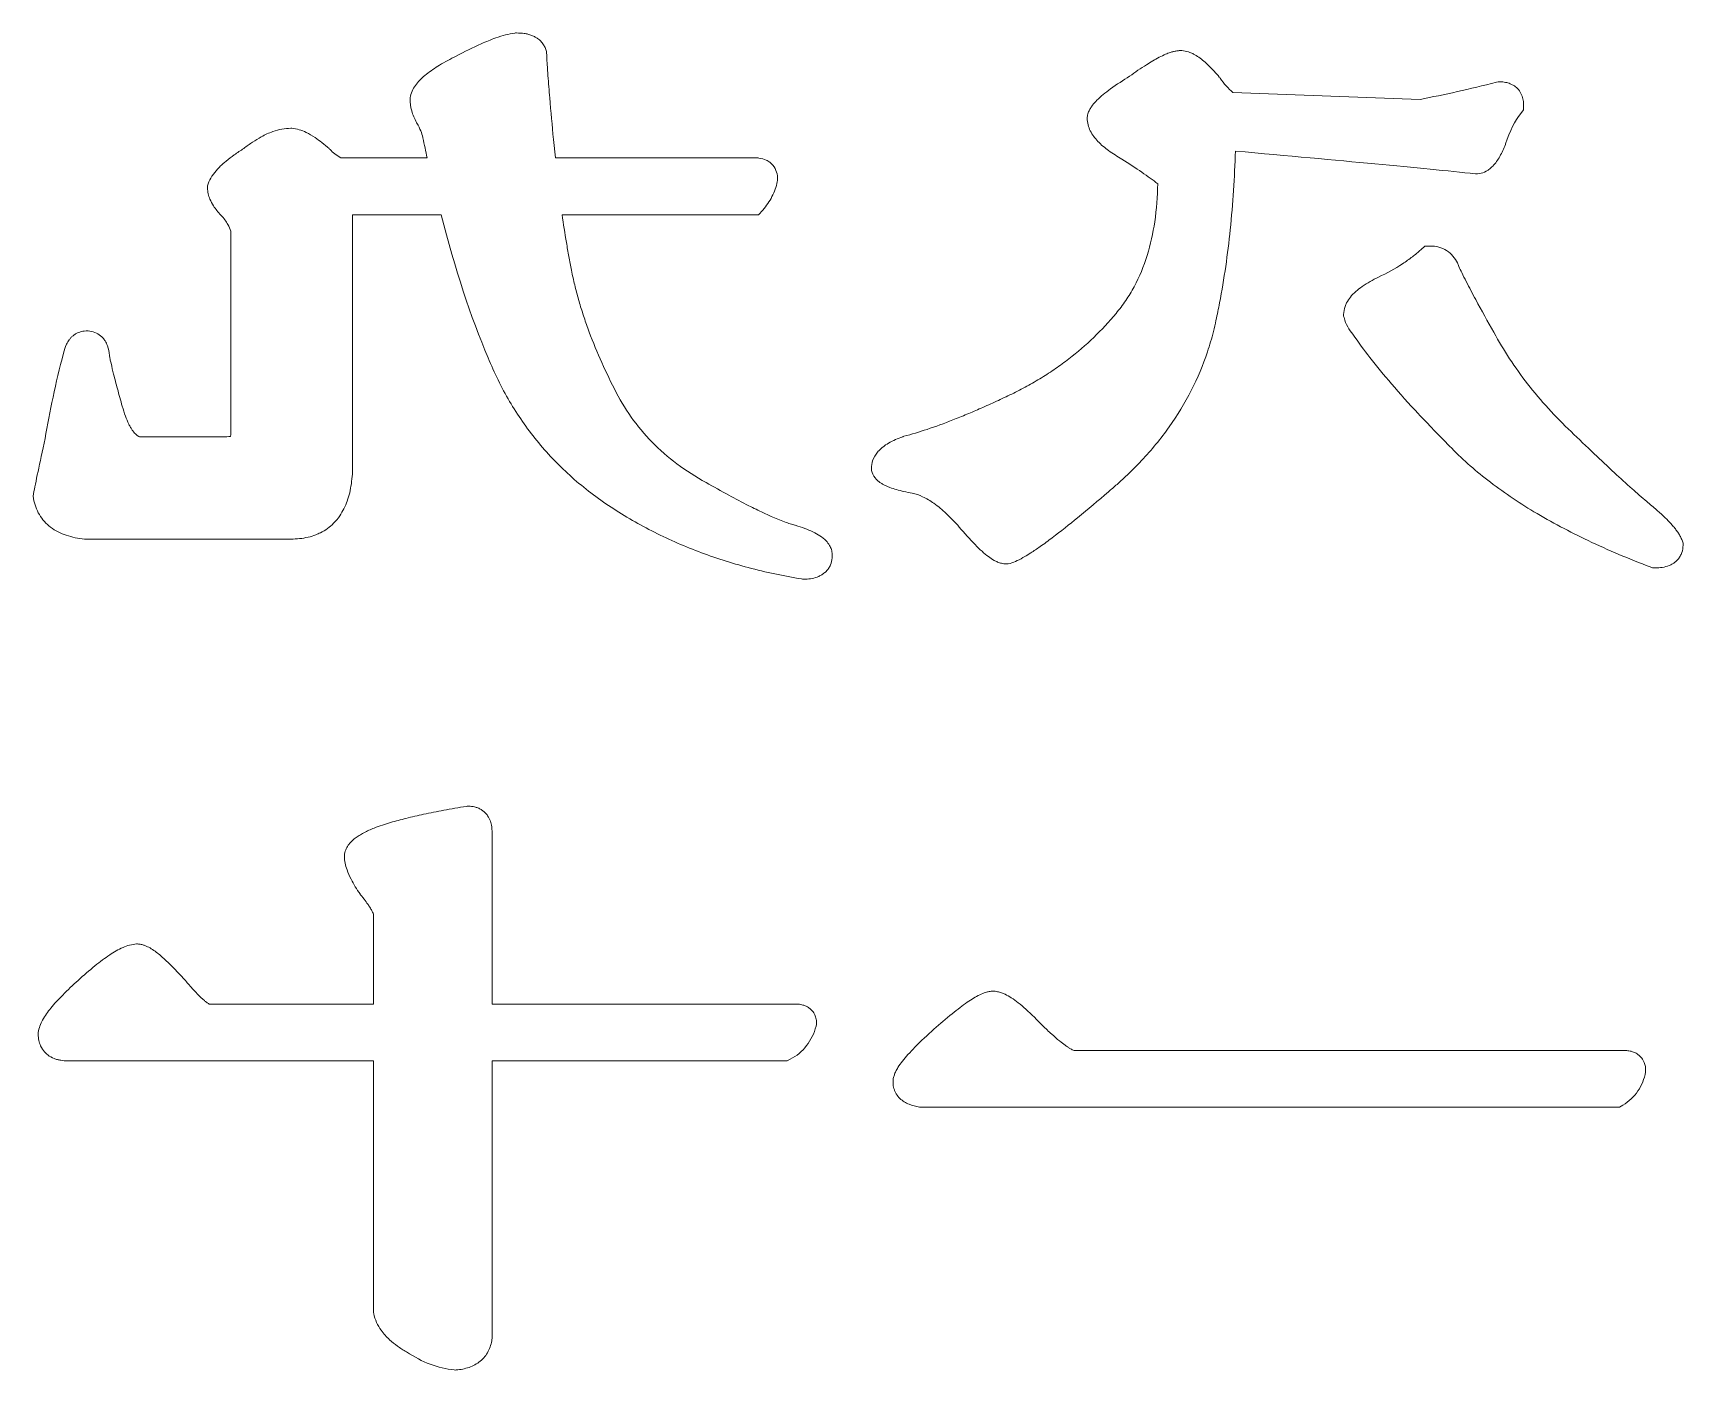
# Model space of a CAD drawing. Header units: millimetres. Extents: x 42 to 169, y 93 to 195.
# Drawn here: x 72.43 to 104.94, y 141.54 to 167.9 of the extents above; entities that cross this region are included whole.
import ezdxf

# ---------------------------------------------------------------- set-up
doc = ezdxf.new("R2010")
doc.units = ezdxf.units.MM
doc.layers.add('Layer 01', color=18, linetype='Continuous', true_color=0x000000)

msp = doc.modelspace()

# ---------------------------------------------------------------- linework, layer by layer
at = {"layer": 'Layer 01', "color": 12, "lineweight": 5, "true_color": 0xc80000}
for p, q in [((96.073, 166.725), (99.762, 166.588)), ((78.496, 165.434), (80.194, 165.434)), ((76.325, 159.997), (76.325, 163.992)), ((74.525, 159.94), (76.25, 159.94)), ((92.943, 147.842), (103.79, 147.842))]:
    msp.add_line(p, q, dxfattribs=at)
for points in [[(81.921, 167.895), (81.939, 167.897), (81.958, 167.897)], [(95.805, 167.028), (95.813, 167.018), (95.82, 167.008)], [(101.269, 166.926), (101.302, 166.934), (101.337, 166.934)], [(79.857, 166.596), (79.857, 166.626), (79.864, 166.655)], [(93.202, 166.217), (93.202, 166.238), (93.206, 166.259)], [(101.802, 166.469), (101.802, 166.381), (101.747, 166.312)], [(77.509, 166.018), (77.52, 166.018), (77.53, 166.018)], [(79.992, 166.118), (79.988, 166.125), (79.984, 166.132)], [(80.109, 165.83), (80.108, 165.834), (80.107, 165.839)], [(78.263, 165.619), (78.273, 165.61), (78.283, 165.6)], [(82.683, 165.8), (82.723, 165.434), (86.717, 165.434), (86.734, 165.432)], [(101.447, 165.714), (101.444, 165.707), (101.441, 165.699)], [(75.867, 164.843), (75.867, 164.885), (75.881, 164.925)], [(87.1, 165.017), (87.1, 164.991), (87.095, 164.966)], [(100.932, 165.126), (100.891, 165.118), (100.85, 165.122)], [(80.471, 164.315), (78.727, 164.315), (78.727, 159.397)], [(86.807, 164.407), (86.727, 164.315), (82.853, 164.315)], [(99.778, 163.626), (99.856, 163.698), (99.963, 163.698)], [(100.498, 163.365), (100.505, 163.35), (100.511, 163.335)], [(98.263, 162.286), (98.255, 162.317), (98.255, 162.349)], [(89.567, 159.94), (89.578, 159.944), (89.589, 159.947)], [(88.964, 159.236), (88.95, 159.276), (88.95, 159.318)], [(72.437, 158.719), (72.428, 158.767), (72.437, 158.814)], [(87.441, 158.195), (87.445, 158.194), (87.449, 158.193)], [(77.509, 157.922), (73.457, 157.922), (73.444, 157.923)], [(104.93, 157.879), (104.942, 157.841), (104.942, 157.802)], [(91.682, 157.443), (91.645, 157.432), (91.606, 157.432)], [(104.395, 157.354), (104.344, 157.354), (104.296, 157.372)], [(87.616, 157.133), (87.593, 157.133), (87.571, 157.136)], [(80.964, 152.653), (80.986, 152.657), (81.009, 152.657)], [(81.474, 152.145), (81.474, 148.757), (87.452, 148.757)], [(78.565, 151.671), (78.565, 151.692), (78.569, 151.714)], [(78.884, 150.911), (78.878, 150.919), (78.872, 150.927)], [(75.898, 148.757), (79.138, 148.757), (79.138, 150.528)], [(74.469, 149.941), (74.489, 149.942), (74.508, 149.94)], [(75.388, 149.27), (75.392, 149.266), (75.396, 149.261)], [(87.868, 148.387), (87.868, 148.353), (87.859, 148.319)], [(72.531, 148.166), (72.531, 148.182), (72.533, 148.197)], [(79.143, 142.653), (79.138, 142.678), (79.138, 147.638), (73.11, 147.638)], [(87.349, 147.669), (87.29, 147.638), (81.474, 147.638), (81.474, 142.166), (81.472, 142.148)], [(104.206, 147.456), (104.206, 147.436), (104.203, 147.415)], [(103.756, 146.764), (103.689, 146.723), (89.916, 146.723), (89.894, 146.726)], [(80.769, 141.546), (80.746, 141.544), (80.724, 141.546)]]:
    msp.add_lwpolyline(points, dxfattribs=at)
for points, knots in [([(80.768, 167.44), (80.93, 167.527), (81.094, 167.61), (81.262, 167.685), (81.356, 167.726), (81.451, 167.765), (81.547, 167.799), (81.611, 167.822), (81.676, 167.842), (81.741, 167.859), (81.8, 167.874), (81.86, 167.887), (81.921, 167.895)], [196.418059, 196.418059, 196.418059, 196.418059, 197.418059, 197.418059, 197.418059, 198.418059, 198.418059, 198.418059, 199.418059, 199.418059, 199.418059, 200.418059, 200.418059, 200.418059, 200.418059]), ([(81.958, 167.897), (82.008, 167.897), (82.059, 167.894), (82.109, 167.887), (82.133, 167.883), (82.158, 167.879), (82.182, 167.873), (82.207, 167.867), (82.231, 167.859), (82.255, 167.85), (82.279, 167.841), (82.303, 167.83), (82.326, 167.817), (82.342, 167.809), (82.357, 167.799), (82.372, 167.788), (82.395, 167.772), (82.417, 167.754), (82.436, 167.733), (82.456, 167.712), (82.474, 167.69), (82.489, 167.665), (82.504, 167.641), (82.517, 167.615), (82.526, 167.589), (82.536, 167.563), (82.543, 167.537), (82.547, 167.51), (82.551, 167.484), (82.553, 167.458), (82.553, 167.432)], [6, 6, 6, 6, 7, 7, 7, 8, 8, 8, 9, 9, 9, 10, 10, 10, 11, 11, 11, 12, 12, 12, 13, 13, 13, 14, 14, 14, 15, 15, 15, 16, 16, 16, 16]), ([(94.037, 167.046), (94.146, 167.124), (94.257, 167.2), (94.37, 167.272), (94.452, 167.324), (94.534, 167.373), (94.62, 167.418), (94.662, 167.439), (94.704, 167.46), (94.747, 167.478), (94.777, 167.491), (94.809, 167.503), (94.841, 167.514), (94.861, 167.521), (94.881, 167.526), (94.902, 167.531), (94.922, 167.537), (94.943, 167.541), (94.965, 167.544), (94.987, 167.547), (95.01, 167.549), (95.033, 167.55), (95.056, 167.55), (95.079, 167.549), (95.101, 167.546), (95.144, 167.54), (95.185, 167.529), (95.225, 167.514), (95.25, 167.505), (95.275, 167.494), (95.298, 167.481), (95.334, 167.463), (95.368, 167.442), (95.401, 167.419), (95.435, 167.395), (95.468, 167.37), (95.5, 167.343), (95.534, 167.314), (95.566, 167.284), (95.598, 167.252), (95.671, 167.181), (95.739, 167.105), (95.805, 167.028)], [109, 109, 109, 109, 110, 110, 110, 111, 111, 111, 112, 112, 112, 113, 113, 113, 114, 114, 114, 115, 115, 115, 116, 116, 116, 117, 117, 117, 118, 118, 118, 119, 119, 119, 120, 120, 120, 121, 121, 121, 122, 122, 122, 123, 123, 123, 123]), ([(79.864, 166.655), (79.875, 166.699), (79.891, 166.741), (79.912, 166.781), (79.932, 166.819), (79.957, 166.856), (79.984, 166.891), (80.011, 166.926), (80.041, 166.959), (80.073, 166.99), (80.107, 167.023), (80.142, 167.054), (80.179, 167.083), (80.261, 167.149), (80.349, 167.207), (80.439, 167.262), (80.546, 167.326), (80.656, 167.385), (80.768, 167.44)], [190.418059, 190.418059, 190.418059, 190.418059, 191.418059, 191.418059, 191.418059, 192.418059, 192.418059, 192.418059, 193.418059, 193.418059, 193.418059, 194.418059, 194.418059, 194.418059, 195.418059, 195.418059, 195.418059, 196.418059, 196.418059, 196.418059, 196.418059]), ([(82.553, 167.432), (82.553, 167.425), (82.554, 167.418), (82.554, 167.411), (82.554, 167.39), (82.555, 167.369), (82.556, 167.349), (82.559, 167.294), (82.562, 167.239), (82.566, 167.184), (82.569, 167.142), (82.572, 167.099), (82.575, 167.057), (82.586, 166.911), (82.598, 166.765), (82.611, 166.62), (82.634, 166.346), (82.658, 166.073), (82.683, 165.8)], [16, 16, 16, 16, 17, 17, 17, 18, 18, 18, 19, 19, 19, 20, 20, 20, 21, 21, 21, 22, 22, 22, 22]), ([(93.206, 166.259), (93.21, 166.288), (93.218, 166.315), (93.229, 166.342), (93.239, 166.366), (93.251, 166.389), (93.264, 166.411), (93.276, 166.432), (93.29, 166.452), (93.305, 166.472), (93.332, 166.507), (93.362, 166.541), (93.394, 166.572), (93.432, 166.611), (93.473, 166.647), (93.515, 166.682), (93.563, 166.721), (93.612, 166.759), (93.663, 166.796), (93.784, 166.884), (93.91, 166.966), (94.037, 167.046)], [102, 102, 102, 102, 103, 103, 103, 104, 104, 104, 105, 105, 105, 106, 106, 106, 107, 107, 107, 108, 108, 108, 109, 109, 109, 109]), ([(101.337, 166.934), (101.374, 166.934), (101.41, 166.931), (101.446, 166.924), (101.477, 166.918), (101.508, 166.909), (101.537, 166.897), (101.556, 166.889), (101.574, 166.88), (101.592, 166.87), (101.61, 166.859), (101.628, 166.847), (101.644, 166.834), (101.664, 166.818), (101.682, 166.8), (101.698, 166.78), (101.724, 166.749), (101.746, 166.715), (101.762, 166.678), (101.769, 166.661), (101.776, 166.643), (101.781, 166.625), (101.786, 166.607), (101.79, 166.59), (101.793, 166.572), (101.799, 166.538), (101.802, 166.504), (101.802, 166.469)], [132.690896, 132.690896, 132.690896, 132.690896, 133.690896, 133.690896, 133.690896, 134.690896, 134.690896, 134.690896, 135.690896, 135.690896, 135.690896, 136.690896, 136.690896, 136.690896, 137.690896, 137.690896, 137.690896, 138.690896, 138.690896, 138.690896, 139.690896, 139.690896, 139.690896, 140.690896, 140.690896, 140.690896, 141.690896, 141.690896, 141.690896, 141.690896]), ([(93.885, 165.412), (93.794, 165.464), (93.706, 165.519), (93.621, 165.58), (93.547, 165.635), (93.475, 165.694), (93.412, 165.761), (93.382, 165.792), (93.354, 165.825), (93.329, 165.86), (93.304, 165.894), (93.282, 165.93), (93.263, 165.967), (93.244, 166.006), (93.229, 166.046), (93.218, 166.088), (93.208, 166.13), (93.202, 166.173), (93.202, 166.217)], [94, 94, 94, 94, 95, 95, 95, 96, 96, 96, 97, 97, 97, 98, 98, 98, 99, 99, 99, 100, 100, 100, 100]), ([(76.582, 165.621), (76.638, 165.665), (76.696, 165.707), (76.755, 165.747), (76.811, 165.784), (76.868, 165.819), (76.926, 165.851), (77, 165.891), (77.076, 165.926), (77.156, 165.954), (77.213, 165.974), (77.272, 165.99), (77.332, 166.001), (77.39, 166.012), (77.45, 166.018), (77.509, 166.018)], [163.720382, 163.720382, 163.720382, 163.720382, 164.720382, 164.720382, 164.720382, 165.720382, 165.720382, 165.720382, 166.720382, 166.720382, 166.720382, 167.720382, 167.720382, 167.720382, 168.720382, 168.720382, 168.720382, 168.720382]), ([(77.53, 166.018), (77.579, 166.014), (77.627, 166.004), (77.674, 165.99), (77.72, 165.976), (77.765, 165.958), (77.809, 165.937), (77.87, 165.908), (77.929, 165.873), (77.986, 165.835), (78.032, 165.804), (78.077, 165.771), (78.121, 165.737), (78.17, 165.699), (78.217, 165.66), (78.263, 165.619)], [170.720382, 170.720382, 170.720382, 170.720382, 171.720382, 171.720382, 171.720382, 172.720382, 172.720382, 172.720382, 173.720382, 173.720382, 173.720382, 174.720382, 174.720382, 174.720382, 175.720382, 175.720382, 175.720382, 175.720382]), ([(75.881, 164.925), (75.899, 164.977), (75.924, 165.026), (75.954, 165.073), (75.969, 165.096), (75.985, 165.118), (76.002, 165.14), (76.019, 165.163), (76.038, 165.184), (76.057, 165.205), (76.077, 165.227), (76.097, 165.248), (76.118, 165.269), (76.155, 165.305), (76.194, 165.339), (76.233, 165.372), (76.285, 165.415), (76.339, 165.456), (76.394, 165.495), (76.455, 165.539), (76.518, 165.581), (76.582, 165.621)], [156.720382, 156.720382, 156.720382, 156.720382, 157.720382, 157.720382, 157.720382, 158.720382, 158.720382, 158.720382, 159.720382, 159.720382, 159.720382, 160.720382, 160.720382, 160.720382, 161.720382, 161.720382, 161.720382, 162.720382, 162.720382, 162.720382, 163.720382, 163.720382, 163.720382, 163.720382]), ([(96.121, 165.57), (96.106, 165.052), (96.074, 164.535), (96.02, 164.02), (95.97, 163.536), (95.901, 163.055), (95.809, 162.577), (95.787, 162.462), (95.764, 162.348), (95.739, 162.233), (95.723, 162.159), (95.706, 162.085), (95.688, 162.011), (95.654, 161.877), (95.615, 161.744), (95.571, 161.613), (95.484, 161.352), (95.377, 161.097), (95.252, 160.85), (95.125, 160.602), (94.98, 160.363), (94.818, 160.135), (94.652, 159.901), (94.469, 159.678), (94.272, 159.468), (94.17, 159.36), (94.065, 159.255), (93.957, 159.153), (93.902, 159.101), (93.846, 159.05), (93.789, 159), (93.733, 158.95), (93.676, 158.901), (93.62, 158.853), (93.419, 158.681), (93.217, 158.511), (93.013, 158.343), (92.848, 158.209), (92.682, 158.076), (92.512, 157.948), (92.433, 157.889), (92.354, 157.83), (92.273, 157.773), (92.212, 157.73), (92.152, 157.689), (92.089, 157.649), (92.051, 157.624), (92.012, 157.6), (91.972, 157.577), (91.924, 157.548), (91.875, 157.521), (91.824, 157.497), (91.778, 157.476), (91.731, 157.457), (91.682, 157.443)], [26, 26, 26, 26, 27, 27, 27, 28, 28, 28, 29, 29, 29, 30, 30, 30, 31, 31, 31, 32, 32, 32, 33, 33, 33, 34, 34, 34, 35, 35, 35, 36, 36, 36, 37, 37, 37, 38, 38, 38, 39, 39, 39, 40, 40, 40, 41, 41, 41, 42, 42, 42, 43, 43, 43, 44, 44, 44, 44]), ([(101.441, 165.699), (101.41, 165.619), (101.375, 165.539), (101.332, 165.464), (101.313, 165.429), (101.292, 165.396), (101.269, 165.364), (101.247, 165.333), (101.222, 165.303), (101.195, 165.275), (101.17, 165.249), (101.143, 165.225), (101.114, 165.205), (101.096, 165.192), (101.078, 165.181), (101.06, 165.171), (101.02, 165.15), (100.976, 165.134), (100.932, 165.126)], [146.690896, 146.690896, 146.690896, 146.690896, 147.690896, 147.690896, 147.690896, 148.690896, 148.690896, 148.690896, 149.690896, 149.690896, 149.690896, 150.690896, 150.690896, 150.690896, 151.690896, 151.690896, 151.690896, 152.690896, 152.690896, 152.690896, 152.690896]), ([(86.734, 165.432), (86.783, 165.426), (86.833, 165.413), (86.878, 165.391), (86.902, 165.379), (86.926, 165.364), (86.948, 165.348), (86.97, 165.33), (86.99, 165.311), (87.008, 165.289), (87.042, 165.249), (87.066, 165.201), (87.081, 165.151), (87.094, 165.108), (87.1, 165.062), (87.1, 165.017)], [25, 25, 25, 25, 26, 26, 26, 27, 27, 27, 28, 28, 28, 29, 29, 29, 30, 30, 30, 30]), ([(93.769, 162.37), (93.837, 162.451), (93.901, 162.534), (93.96, 162.621), (94.02, 162.71), (94.075, 162.801), (94.126, 162.895), (94.232, 163.092), (94.316, 163.3), (94.383, 163.513), (94.45, 163.73), (94.498, 163.952), (94.531, 164.176), (94.568, 164.425), (94.586, 164.675), (94.591, 164.926)], [88, 88, 88, 88, 89, 89, 89, 90, 90, 90, 91, 91, 91, 92, 92, 92, 93, 93, 93, 93]), ([(76.131, 164.307), (76.077, 164.364), (76.027, 164.424), (75.984, 164.49), (75.957, 164.531), (75.933, 164.575), (75.914, 164.621), (75.899, 164.656), (75.888, 164.692), (75.88, 164.728), (75.871, 164.766), (75.867, 164.805), (75.867, 164.843)], [150.720382, 150.720382, 150.720382, 150.720382, 151.720382, 151.720382, 151.720382, 152.720382, 152.720382, 152.720382, 153.720382, 153.720382, 153.720382, 154.720382, 154.720382, 154.720382, 154.720382]), ([(82.853, 164.315), (82.88, 164.132), (82.908, 163.949), (82.939, 163.766), (82.955, 163.674), (82.971, 163.583), (82.987, 163.492), (83.004, 163.401), (83.021, 163.31), (83.039, 163.219), (83.059, 163.122), (83.08, 163.025), (83.103, 162.93), (83.126, 162.834), (83.151, 162.738), (83.178, 162.643), (83.205, 162.548), (83.234, 162.454), (83.264, 162.36), (83.295, 162.266), (83.327, 162.172), (83.36, 162.079), (83.434, 161.875), (83.515, 161.673), (83.603, 161.474), (83.691, 161.275), (83.784, 161.078), (83.884, 160.884)], [36, 36, 36, 36, 37, 37, 37, 38, 38, 38, 39, 39, 39, 40, 40, 40, 41, 41, 41, 42, 42, 42, 43, 43, 43, 44, 44, 44, 45, 45, 45, 45]), ([(98.942, 163.086), (99.105, 163.164), (99.265, 163.251), (99.416, 163.35), (99.483, 163.393), (99.548, 163.438), (99.611, 163.487), (99.669, 163.531), (99.724, 163.577), (99.778, 163.626)], [70, 70, 70, 70, 71, 71, 71, 72, 72, 72, 73, 73, 73, 73]), ([(99.963, 163.698), (100.019, 163.698), (100.075, 163.691), (100.129, 163.676), (100.184, 163.661), (100.236, 163.637), (100.284, 163.607), (100.331, 163.577), (100.373, 163.54), (100.409, 163.498), (100.444, 163.457), (100.473, 163.412), (100.498, 163.365)], [15, 15, 15, 15, 16, 16, 16, 17, 17, 17, 18, 18, 18, 19, 19, 19, 19]), ([(100.511, 163.335), (100.516, 163.322), (100.521, 163.309), (100.527, 163.295), (100.544, 163.254), (100.563, 163.213), (100.583, 163.173), (100.61, 163.114), (100.639, 163.057), (100.669, 162.999), (100.73, 162.879), (100.794, 162.76), (100.858, 162.642), (100.975, 162.426), (101.094, 162.211), (101.214, 161.997)], [21, 21, 21, 21, 22, 22, 22, 23, 23, 23, 24, 24, 24, 25, 25, 25, 26, 26, 26, 26]), ([(98.255, 162.349), (98.255, 162.402), (98.265, 162.456), (98.282, 162.507), (98.291, 162.531), (98.301, 162.555), (98.313, 162.578), (98.334, 162.618), (98.36, 162.656), (98.388, 162.691), (98.42, 162.731), (98.456, 162.767), (98.495, 162.801), (98.535, 162.836), (98.578, 162.869), (98.622, 162.9), (98.723, 162.97), (98.831, 163.03), (98.942, 163.086)], [64, 64, 64, 64, 65, 65, 65, 66, 66, 66, 67, 67, 67, 68, 68, 68, 69, 69, 69, 70, 70, 70, 70]), ([(89.589, 159.947), (89.743, 159.988), (89.895, 160.034), (90.046, 160.084), (90.216, 160.141), (90.385, 160.203), (90.552, 160.269), (90.646, 160.306), (90.739, 160.343), (90.832, 160.382), (90.925, 160.421), (91.017, 160.461), (91.109, 160.501), (91.211, 160.546), (91.312, 160.592), (91.413, 160.639), (91.514, 160.685), (91.615, 160.733), (91.715, 160.781), (91.816, 160.83), (91.915, 160.881), (92.013, 160.934), (92.112, 160.988), (92.208, 161.044), (92.303, 161.103), (92.396, 161.16), (92.487, 161.219), (92.577, 161.281), (92.667, 161.343), (92.755, 161.407), (92.841, 161.474), (93.011, 161.606), (93.174, 161.747), (93.329, 161.896), (93.484, 162.046), (93.631, 162.205), (93.769, 162.37)], [76, 76, 76, 76, 77, 77, 77, 78, 78, 78, 79, 79, 79, 80, 80, 80, 81, 81, 81, 82, 82, 82, 83, 83, 83, 84, 84, 84, 85, 85, 85, 86, 86, 86, 87, 87, 87, 88, 88, 88, 88]), ([(73.028, 161.585), (73.041, 161.647), (73.06, 161.707), (73.087, 161.764), (73.102, 161.794), (73.12, 161.824), (73.14, 161.851), (73.151, 161.865), (73.163, 161.879), (73.176, 161.892), (73.189, 161.906), (73.203, 161.919), (73.218, 161.931), (73.233, 161.943), (73.25, 161.955), (73.267, 161.965), (73.284, 161.975), (73.302, 161.984), (73.321, 161.992), (73.359, 162.007), (73.399, 162.017), (73.439, 162.022), (73.487, 162.027), (73.537, 162.024), (73.584, 162.014), (73.627, 162.005), (73.668, 161.989), (73.705, 161.967), (73.743, 161.946), (73.776, 161.918), (73.804, 161.886), (73.82, 161.869), (73.835, 161.849), (73.848, 161.829), (73.867, 161.798), (73.883, 161.765), (73.896, 161.73), (73.917, 161.67), (73.928, 161.607), (73.933, 161.543)], [111, 111, 111, 111, 112, 112, 112, 113, 113, 113, 114, 114, 114, 115, 115, 115, 116, 116, 116, 117, 117, 117, 118, 118, 118, 119, 119, 119, 120, 120, 120, 121, 121, 121, 122, 122, 122, 123, 123, 123, 124, 124, 124, 124]), ([(100.34, 159.756), (100.131, 159.968), (99.924, 160.182), (99.721, 160.4), (99.543, 160.591), (99.367, 160.785), (99.197, 160.983), (99.051, 161.152), (98.909, 161.323), (98.772, 161.499), (98.656, 161.648), (98.543, 161.801), (98.438, 161.958)], [56, 56, 56, 56, 57, 57, 57, 58, 58, 58, 59, 59, 59, 60, 60, 60, 60]), ([(101.214, 161.997), (101.406, 161.642), (101.63, 161.302), (101.879, 160.981), (102.139, 160.646), (102.427, 160.332), (102.736, 160.039)], [26, 26, 26, 26, 27, 27, 27, 28, 28, 28, 28]), ([(73.933, 161.543), (73.938, 161.52), (73.942, 161.496), (73.947, 161.473), (73.953, 161.444), (73.959, 161.415), (73.966, 161.387), (73.982, 161.314), (73.999, 161.243), (74.017, 161.171), (74.041, 161.075), (74.066, 160.98), (74.092, 160.885), (74.123, 160.769), (74.155, 160.654), (74.187, 160.539)], [124, 124, 124, 124, 125, 125, 125, 126, 126, 126, 127, 127, 127, 128, 128, 128, 129, 129, 129, 129]), ([(83.767, 158.584), (83.499, 158.764), (83.243, 158.963), (83.005, 159.179), (82.771, 159.391), (82.554, 159.62), (82.355, 159.864), (82.157, 160.108), (81.978, 160.367), (81.819, 160.636), (81.658, 160.912), (81.517, 161.199), (81.397, 161.495)], [81, 81, 81, 81, 82, 82, 82, 83, 83, 83, 84, 84, 84, 85, 85, 85, 85]), ([(83.884, 160.884), (83.98, 160.691), (84.091, 160.504), (84.216, 160.327), (84.34, 160.153), (84.477, 159.989), (84.627, 159.835), (84.778, 159.68), (84.942, 159.537), (85.117, 159.406), (85.298, 159.27), (85.49, 159.147), (85.69, 159.037)], [45, 45, 45, 45, 46, 46, 46, 47, 47, 47, 48, 48, 48, 49, 49, 49, 49]), ([(74.187, 160.539), (74.206, 160.473), (74.227, 160.408), (74.251, 160.343), (74.271, 160.29), (74.293, 160.237), (74.318, 160.186), (74.328, 160.164), (74.34, 160.143), (74.352, 160.122), (74.362, 160.104), (74.373, 160.087), (74.385, 160.069), (74.395, 160.055), (74.405, 160.04), (74.416, 160.026), (74.425, 160.015), (74.435, 160.004), (74.445, 159.994), (74.454, 159.985), (74.462, 159.977), (74.471, 159.97), (74.477, 159.965), (74.483, 159.961), (74.489, 159.957), (74.495, 159.953), (74.501, 159.95), (74.508, 159.947), (74.513, 159.944), (74.519, 159.942), (74.525, 159.94)], [129, 129, 129, 129, 130, 130, 130, 131, 131, 131, 132, 132, 132, 133, 133, 133, 134, 134, 134, 135, 135, 135, 136, 136, 136, 137, 137, 137, 138, 138, 138, 139, 139, 139, 139]), ([(102.736, 160.039), (102.887, 159.893), (103.039, 159.748), (103.191, 159.604), (103.324, 159.478), (103.457, 159.353), (103.591, 159.229), (103.706, 159.124), (103.821, 159.019), (103.937, 158.915), (104.033, 158.829), (104.129, 158.745), (104.227, 158.662)], [28, 28, 28, 28, 29, 29, 29, 30, 30, 30, 31, 31, 31, 32, 32, 32, 32]), ([(88.95, 159.318), (88.95, 159.367), (88.958, 159.417), (88.973, 159.464), (88.994, 159.527), (89.028, 159.586), (89.072, 159.638), (89.087, 159.656), (89.103, 159.673), (89.12, 159.689), (89.136, 159.705), (89.154, 159.72), (89.172, 159.735), (89.208, 159.764), (89.248, 159.79), (89.288, 159.814), (89.376, 159.865), (89.47, 159.906), (89.567, 159.94)], [68, 68, 68, 68, 69, 69, 69, 70, 70, 70, 71, 71, 71, 72, 72, 72, 73, 73, 73, 74, 74, 74, 74]), ([(104.296, 157.372), (103.881, 157.53), (103.472, 157.702), (103.072, 157.892), (102.707, 158.066), (102.35, 158.255), (102.004, 158.462), (101.688, 158.652), (101.383, 158.858), (101.093, 159.083), (100.826, 159.29), (100.573, 159.514), (100.34, 159.756)], [52, 52, 52, 52, 53, 53, 53, 54, 54, 54, 55, 55, 55, 56, 56, 56, 56]), ([(78.727, 159.397), (78.727, 159.268), (78.719, 159.139), (78.701, 159.011), (78.692, 158.952), (78.682, 158.893), (78.668, 158.836), (78.654, 158.78), (78.639, 158.725), (78.619, 158.672), (78.601, 158.62), (78.58, 158.569), (78.555, 158.52), (78.531, 158.472), (78.504, 158.425), (78.473, 158.381), (78.437, 158.328), (78.396, 158.279), (78.351, 158.233), (78.276, 158.158), (78.188, 158.095), (78.092, 158.047), (78.063, 158.033), (78.033, 158.02), (78.003, 158.008), (77.952, 157.988), (77.9, 157.972), (77.847, 157.959), (77.793, 157.946), (77.738, 157.937), (77.682, 157.931), (77.625, 157.925), (77.567, 157.922), (77.509, 157.922)], [88, 88, 88, 88, 89, 89, 89, 90, 90, 90, 91, 91, 91, 92, 92, 92, 93, 93, 93, 94, 94, 94, 95, 95, 95, 96, 96, 96, 97, 97, 97, 98, 98, 98, 99, 99, 99, 99]), ([(85.69, 159.037), (85.839, 158.953), (85.989, 158.869), (86.139, 158.787), (86.27, 158.717), (86.401, 158.647), (86.534, 158.58), (86.629, 158.532), (86.724, 158.485), (86.821, 158.439), (86.872, 158.415), (86.923, 158.392), (86.975, 158.369), (87.062, 158.33), (87.15, 158.294), (87.239, 158.261), (87.275, 158.247), (87.312, 158.234), (87.348, 158.222), (87.379, 158.212), (87.41, 158.203), (87.441, 158.195)], [49, 49, 49, 49, 50, 50, 50, 51, 51, 51, 52, 52, 52, 53, 53, 53, 54, 54, 54, 55, 55, 55, 56, 56, 56, 56]), ([(89.754, 158.827), (89.699, 158.837), (89.644, 158.847), (89.589, 158.859), (89.54, 158.87), (89.491, 158.882), (89.442, 158.896), (89.398, 158.909), (89.354, 158.922), (89.311, 158.939), (89.291, 158.946), (89.271, 158.954), (89.251, 158.963), (89.232, 158.972), (89.213, 158.981), (89.194, 158.991), (89.176, 159.001), (89.157, 159.012), (89.14, 159.023), (89.125, 159.033), (89.111, 159.043), (89.097, 159.054), (89.079, 159.069), (89.062, 159.084), (89.046, 159.101), (89.01, 159.14), (88.981, 159.186), (88.964, 159.236)], [57, 57, 57, 57, 58, 58, 58, 59, 59, 59, 60, 60, 60, 61, 61, 61, 62, 62, 62, 63, 63, 63, 64, 64, 64, 65, 65, 65, 66, 66, 66, 66]), ([(73.444, 157.923), (73.321, 157.935), (73.199, 157.957), (73.082, 157.997), (73.027, 158.015), (72.973, 158.038), (72.921, 158.064), (72.87, 158.09), (72.821, 158.121), (72.776, 158.155), (72.686, 158.223), (72.61, 158.309), (72.553, 158.405), (72.524, 158.453), (72.501, 158.504), (72.481, 158.556), (72.462, 158.609), (72.447, 158.664), (72.437, 158.719)], [101, 101, 101, 101, 102, 102, 102, 103, 103, 103, 104, 104, 104, 105, 105, 105, 106, 106, 106, 107, 107, 107, 107]), ([(90.68, 158.158), (90.599, 158.252), (90.514, 158.342), (90.424, 158.427), (90.347, 158.499), (90.267, 158.566), (90.181, 158.627), (90.11, 158.676), (90.036, 158.721), (89.958, 158.757), (89.893, 158.787), (89.825, 158.812), (89.754, 158.827)], [53, 53, 53, 53, 54, 54, 54, 55, 55, 55, 56, 56, 56, 57, 57, 57, 57]), ([(87.571, 157.136), (87.218, 157.194), (86.868, 157.268), (86.523, 157.36), (86.189, 157.448), (85.86, 157.553), (85.539, 157.676), (85.225, 157.795), (84.918, 157.931), (84.62, 158.084), (84.326, 158.234), (84.041, 158.401), (83.767, 158.584)], [77, 77, 77, 77, 78, 78, 78, 79, 79, 79, 80, 80, 80, 81, 81, 81, 81]), ([(104.227, 158.662), (104.294, 158.607), (104.36, 158.551), (104.425, 158.494), (104.481, 158.444), (104.537, 158.393), (104.591, 158.34), (104.63, 158.302), (104.668, 158.262), (104.706, 158.222), (104.726, 158.2), (104.745, 158.177), (104.765, 158.154), (104.783, 158.133), (104.8, 158.111), (104.816, 158.088), (104.832, 158.067), (104.847, 158.045), (104.862, 158.022), (104.876, 158), (104.889, 157.977), (104.9, 157.954), (104.912, 157.929), (104.922, 157.904), (104.93, 157.879)], [32, 32, 32, 32, 33, 33, 33, 34, 34, 34, 35, 35, 35, 36, 36, 36, 37, 37, 37, 38, 38, 38, 39, 39, 39, 40, 40, 40, 40]), ([(87.449, 158.193), (87.512, 158.174), (87.574, 158.154), (87.635, 158.132), (87.69, 158.112), (87.744, 158.09), (87.797, 158.065), (87.845, 158.042), (87.892, 158.016), (87.936, 157.987), (87.98, 157.958), (88.021, 157.925), (88.057, 157.887), (88.083, 157.859), (88.106, 157.829), (88.125, 157.796), (88.14, 157.77), (88.152, 157.743), (88.161, 157.714), (88.17, 157.685), (88.176, 157.654), (88.178, 157.623), (88.179, 157.609), (88.179, 157.596), (88.179, 157.582), (88.179, 157.571), (88.178, 157.56), (88.177, 157.549), (88.172, 157.501), (88.161, 157.455), (88.142, 157.411), (88.132, 157.388), (88.119, 157.366), (88.105, 157.345), (88.091, 157.324), (88.075, 157.304), (88.057, 157.286), (88.039, 157.268), (88.02, 157.252), (88, 157.237), (87.982, 157.224), (87.963, 157.212), (87.943, 157.202), (87.923, 157.191), (87.901, 157.182), (87.879, 157.174), (87.837, 157.158), (87.793, 157.148), (87.748, 157.141), (87.705, 157.135), (87.66, 157.133), (87.616, 157.133)], [58, 58, 58, 58, 59, 59, 59, 60, 60, 60, 61, 61, 61, 62, 62, 62, 63, 63, 63, 64, 64, 64, 65, 65, 65, 66, 66, 66, 67, 67, 67, 68, 68, 68, 69, 69, 69, 70, 70, 70, 71, 71, 71, 72, 72, 72, 73, 73, 73, 74, 74, 74, 75, 75, 75, 75]), ([(91.606, 157.432), (91.575, 157.432), (91.543, 157.436), (91.512, 157.444), (91.485, 157.45), (91.46, 157.459), (91.435, 157.469), (91.411, 157.479), (91.389, 157.49), (91.367, 157.502), (91.328, 157.524), (91.291, 157.549), (91.255, 157.576), (91.212, 157.609), (91.17, 157.644), (91.13, 157.681), (91.083, 157.723), (91.038, 157.767), (90.994, 157.812), (90.885, 157.923), (90.781, 158.04), (90.68, 158.158)], [46, 46, 46, 46, 47, 47, 47, 48, 48, 48, 49, 49, 49, 50, 50, 50, 51, 51, 51, 52, 52, 52, 53, 53, 53, 53]), ([(104.942, 157.802), (104.942, 157.753), (104.935, 157.704), (104.919, 157.657), (104.91, 157.632), (104.899, 157.608), (104.886, 157.585), (104.873, 157.562), (104.857, 157.539), (104.839, 157.519), (104.821, 157.499), (104.801, 157.48), (104.78, 157.464), (104.766, 157.453), (104.752, 157.443), (104.737, 157.434), (104.715, 157.421), (104.693, 157.41), (104.669, 157.401), (104.626, 157.383), (104.58, 157.371), (104.533, 157.364), (104.487, 157.356), (104.441, 157.354), (104.395, 157.354)], [42, 42, 42, 42, 43, 43, 43, 44, 44, 44, 45, 45, 45, 46, 46, 46, 47, 47, 47, 48, 48, 48, 49, 49, 49, 50, 50, 50, 50]), ([(78.569, 151.714), (78.575, 151.75), (78.587, 151.786), (78.602, 151.819), (78.617, 151.851), (78.636, 151.88), (78.657, 151.908), (78.671, 151.927), (78.687, 151.945), (78.704, 151.962), (78.726, 151.985), (78.751, 152.006), (78.777, 152.026), (78.802, 152.046), (78.83, 152.065), (78.857, 152.082), (78.886, 152.1), (78.916, 152.117), (78.946, 152.133), (79.013, 152.167), (79.082, 152.198), (79.151, 152.225), (79.257, 152.267), (79.366, 152.303), (79.475, 152.335), (79.575, 152.365), (79.676, 152.392), (79.778, 152.417), (79.893, 152.446), (80.009, 152.472), (80.126, 152.497), (80.257, 152.525), (80.389, 152.551), (80.521, 152.576), (80.668, 152.603), (80.816, 152.629), (80.964, 152.653)], [62, 62, 62, 62, 63, 63, 63, 64, 64, 64, 65, 65, 65, 66, 66, 66, 67, 67, 67, 68, 68, 68, 69, 69, 69, 70, 70, 70, 71, 71, 71, 72, 72, 72, 73, 73, 73, 74, 74, 74, 74]), ([(81.009, 152.657), (81.05, 152.657), (81.091, 152.652), (81.13, 152.643), (81.151, 152.638), (81.172, 152.631), (81.192, 152.623), (81.204, 152.619), (81.216, 152.613), (81.228, 152.607), (81.248, 152.597), (81.268, 152.585), (81.286, 152.572), (81.304, 152.559), (81.321, 152.545), (81.337, 152.529), (81.355, 152.51), (81.372, 152.49), (81.386, 152.469), (81.409, 152.436), (81.427, 152.399), (81.44, 152.362), (81.453, 152.326), (81.461, 152.29), (81.467, 152.253), (81.472, 152.217), (81.474, 152.181), (81.474, 152.145)], [76, 76, 76, 76, 77, 77, 77, 78, 78, 78, 79, 79, 79, 80, 80, 80, 81, 81, 81, 82, 82, 82, 83, 83, 83, 84, 84, 84, 85, 85, 85, 85]), ([(78.872, 150.927), (78.807, 151.021), (78.747, 151.117), (78.695, 151.218), (78.665, 151.277), (78.638, 151.338), (78.616, 151.4), (78.601, 151.444), (78.588, 151.489), (78.579, 151.534), (78.57, 151.579), (78.565, 151.625), (78.565, 151.671)], [56, 56, 56, 56, 57, 57, 57, 58, 58, 58, 59, 59, 59, 60, 60, 60, 60]), ([(79.138, 150.528), (79.136, 150.534), (79.133, 150.541), (79.13, 150.548), (79.124, 150.564), (79.116, 150.579), (79.108, 150.594), (79.101, 150.606), (79.095, 150.618), (79.088, 150.629), (79.074, 150.653), (79.059, 150.675), (79.044, 150.698), (79.021, 150.732), (78.998, 150.764), (78.973, 150.797), (78.944, 150.835), (78.915, 150.873), (78.884, 150.911)], [48, 48, 48, 48, 49, 49, 49, 50, 50, 50, 51, 51, 51, 52, 52, 52, 53, 53, 53, 54, 54, 54, 54]), ([(73.319, 149.224), (73.426, 149.322), (73.535, 149.419), (73.649, 149.511), (73.698, 149.55), (73.748, 149.59), (73.799, 149.627), (73.845, 149.661), (73.892, 149.695), (73.94, 149.726), (74.023, 149.781), (74.11, 149.832), (74.202, 149.872), (74.244, 149.89), (74.287, 149.906), (74.332, 149.918), (74.377, 149.93), (74.423, 149.938), (74.469, 149.941)], [135, 135, 135, 135, 136, 136, 136, 137, 137, 137, 138, 138, 138, 139, 139, 139, 140, 140, 140, 141, 141, 141, 141]), ([(74.508, 149.94), (74.531, 149.938), (74.553, 149.934), (74.575, 149.929), (74.595, 149.924), (74.614, 149.918), (74.633, 149.911), (74.668, 149.897), (74.701, 149.88), (74.734, 149.862), (74.802, 149.822), (74.865, 149.775), (74.925, 149.725), (74.999, 149.663), (75.07, 149.597), (75.139, 149.529), (75.224, 149.445), (75.307, 149.358), (75.388, 149.27)], [32, 32, 32, 32, 33, 33, 33, 34, 34, 34, 35, 35, 35, 36, 36, 36, 37, 37, 37, 38, 38, 38, 38]), ([(75.396, 149.261), (75.444, 149.204), (75.493, 149.147), (75.542, 149.092), (75.584, 149.045), (75.626, 149), (75.67, 148.955), (75.714, 148.91), (75.759, 148.866), (75.807, 148.825), (75.82, 148.814), (75.833, 148.803), (75.847, 148.792), (75.855, 148.786), (75.862, 148.78), (75.87, 148.775), (75.879, 148.769), (75.888, 148.763), (75.898, 148.757)], [40, 40, 40, 40, 41, 41, 41, 42, 42, 42, 43, 43, 43, 44, 44, 44, 45, 45, 45, 46, 46, 46, 46]), ([(72.533, 148.197), (72.538, 148.24), (72.549, 148.283), (72.564, 148.324), (72.579, 148.365), (72.597, 148.404), (72.618, 148.442), (72.664, 148.526), (72.72, 148.603), (72.78, 148.677), (72.814, 148.72), (72.85, 148.762), (72.887, 148.802), (72.928, 148.847), (72.97, 148.891), (73.013, 148.935), (73.111, 149.034), (73.214, 149.13), (73.319, 149.224)], [129, 129, 129, 129, 130, 130, 130, 131, 131, 131, 132, 132, 132, 133, 133, 133, 134, 134, 134, 135, 135, 135, 135]), ([(90.181, 148.262), (90.299, 148.366), (90.418, 148.468), (90.54, 148.567), (90.591, 148.609), (90.643, 148.649), (90.696, 148.689), (90.742, 148.724), (90.789, 148.759), (90.836, 148.792), (90.878, 148.82), (90.921, 148.848), (90.964, 148.875), (91.003, 148.898), (91.042, 148.92), (91.083, 148.94), (91.122, 148.959), (91.162, 148.975), (91.203, 148.988), (91.224, 148.994), (91.247, 149), (91.269, 149.003), (91.294, 149.008), (91.319, 149.01), (91.345, 149.01)], [105.694624, 105.694624, 105.694624, 105.694624, 106.694624, 106.694624, 106.694624, 107.694624, 107.694624, 107.694624, 108.694624, 108.694624, 108.694624, 109.694624, 109.694624, 109.694624, 110.694624, 110.694624, 110.694624, 111.694624, 111.694624, 111.694624, 112.694624, 112.694624, 112.694624, 113.694624, 113.694624, 113.694624, 113.694624]), ([(91.345, 149.01), (91.374, 149.01), (91.404, 149.007), (91.433, 149.001), (91.46, 148.996), (91.486, 148.989), (91.511, 148.98), (91.536, 148.971), (91.559, 148.961), (91.582, 148.95), (91.625, 148.93), (91.665, 148.907), (91.705, 148.882), (91.752, 148.851), (91.798, 148.817), (91.842, 148.782), (91.893, 148.742), (91.942, 148.7), (91.99, 148.657), (92.106, 148.553), (92.216, 148.443), (92.324, 148.33)], [49.847312, 49.847312, 49.847312, 49.847312, 50.847312, 50.847312, 50.847312, 51.847312, 51.847312, 51.847312, 52.847312, 52.847312, 52.847312, 53.847312, 53.847312, 53.847312, 54.847312, 54.847312, 54.847312, 55.847312, 55.847312, 55.847312, 56.847312, 56.847312, 56.847312, 56.847312]), ([(87.452, 148.757), (87.479, 148.757), (87.506, 148.756), (87.533, 148.752), (87.563, 148.748), (87.592, 148.741), (87.62, 148.732), (87.652, 148.721), (87.682, 148.706), (87.71, 148.687), (87.729, 148.675), (87.746, 148.662), (87.762, 148.646), (87.788, 148.62), (87.811, 148.59), (87.828, 148.557), (87.833, 148.548), (87.838, 148.538), (87.842, 148.528), (87.848, 148.512), (87.853, 148.496), (87.857, 148.479), (87.865, 148.449), (87.868, 148.418), (87.868, 148.387)], [87, 87, 87, 87, 88, 88, 88, 89, 89, 89, 90, 90, 90, 91, 91, 91, 92, 92, 92, 93, 93, 93, 94, 94, 94, 95, 95, 95, 95]), ([(92.324, 148.33), (92.382, 148.273), (92.442, 148.218), (92.503, 148.163), (92.554, 148.117), (92.605, 148.072), (92.658, 148.029), (92.694, 148), (92.731, 147.972), (92.768, 147.944), (92.787, 147.931), (92.805, 147.918), (92.825, 147.905), (92.84, 147.895), (92.856, 147.885), (92.873, 147.875), (92.883, 147.869), (92.894, 147.863), (92.906, 147.857), (92.918, 147.852), (92.93, 147.846), (92.943, 147.842)], [56.847312, 56.847312, 56.847312, 56.847312, 57.847312, 57.847312, 57.847312, 58.847312, 58.847312, 58.847312, 59.847312, 59.847312, 59.847312, 60.847312, 60.847312, 60.847312, 61.847312, 61.847312, 61.847312, 62.847312, 62.847312, 62.847312, 63.847312, 63.847312, 63.847312, 63.847312]), ([(73.11, 147.638), (73.065, 147.638), (73.021, 147.641), (72.977, 147.648), (72.954, 147.652), (72.932, 147.657), (72.911, 147.662), (72.888, 147.668), (72.866, 147.675), (72.845, 147.684), (72.8, 147.701), (72.758, 147.725), (72.721, 147.753), (72.697, 147.771), (72.676, 147.791), (72.656, 147.813), (72.624, 147.848), (72.597, 147.889), (72.578, 147.933), (72.563, 147.966), (72.551, 148.001), (72.544, 148.036), (72.535, 148.079), (72.531, 148.123), (72.531, 148.166)], [119, 119, 119, 119, 120, 120, 120, 121, 121, 121, 122, 122, 122, 123, 123, 123, 124, 124, 124, 125, 125, 125, 126, 126, 126, 127, 127, 127, 127]), ([(89.894, 146.726), (89.825, 146.738), (89.757, 146.754), (89.692, 146.781), (89.659, 146.794), (89.627, 146.81), (89.597, 146.829), (89.566, 146.849), (89.537, 146.871), (89.51, 146.897), (89.483, 146.924), (89.459, 146.954), (89.439, 146.986), (89.429, 147.003), (89.42, 147.02), (89.412, 147.038), (89.404, 147.055), (89.398, 147.073), (89.393, 147.092), (89.383, 147.127), (89.377, 147.164), (89.375, 147.201), (89.375, 147.217), (89.375, 147.233), (89.376, 147.248), (89.377, 147.262), (89.379, 147.276), (89.381, 147.289), (89.386, 147.314), (89.393, 147.339), (89.401, 147.362), (89.409, 147.385), (89.418, 147.407), (89.429, 147.428), (89.442, 147.455), (89.456, 147.481), (89.472, 147.506), (89.498, 147.549), (89.528, 147.59), (89.559, 147.63), (89.594, 147.675), (89.632, 147.719), (89.67, 147.762), (89.714, 147.811), (89.76, 147.859), (89.806, 147.906), (89.927, 148.029), (90.053, 148.147), (90.181, 148.262)], [89.694624, 89.694624, 89.694624, 89.694624, 90.694624, 90.694624, 90.694624, 91.694624, 91.694624, 91.694624, 92.694624, 92.694624, 92.694624, 93.694624, 93.694624, 93.694624, 94.694624, 94.694624, 94.694624, 95.694624, 95.694624, 95.694624, 96.694624, 96.694624, 96.694624, 97.694624, 97.694624, 97.694624, 98.694624, 98.694624, 98.694624, 99.694624, 99.694624, 99.694624, 100.694624, 100.694624, 100.694624, 101.694624, 101.694624, 101.694624, 102.694624, 102.694624, 102.694624, 103.694624, 103.694624, 103.694624, 104.694624, 104.694624, 104.694624, 105.694624, 105.694624, 105.694624, 105.694624]), ([(103.79, 147.842), (103.819, 147.842), (103.848, 147.84), (103.876, 147.835), (103.891, 147.833), (103.906, 147.83), (103.921, 147.826), (103.937, 147.821), (103.953, 147.816), (103.968, 147.81), (104.002, 147.797), (104.033, 147.78), (104.061, 147.759), (104.079, 147.745), (104.096, 147.73), (104.111, 147.713), (104.136, 147.686), (104.156, 147.655), (104.171, 147.621), (104.183, 147.597), (104.191, 147.571), (104.197, 147.545), (104.203, 147.516), (104.206, 147.486), (104.206, 147.456)], [74.694624, 74.694624, 74.694624, 74.694624, 75.694624, 75.694624, 75.694624, 76.694624, 76.694624, 76.694624, 77.694624, 77.694624, 77.694624, 78.694624, 78.694624, 78.694624, 79.694624, 79.694624, 79.694624, 80.694624, 80.694624, 80.694624, 81.694624, 81.694624, 81.694624, 82.694624, 82.694624, 82.694624, 82.694624]), ([(79.785, 141.901), (79.724, 141.937), (79.665, 141.975), (79.608, 142.016), (79.555, 142.055), (79.503, 142.096), (79.455, 142.141), (79.394, 142.198), (79.337, 142.259), (79.289, 142.327), (79.254, 142.376), (79.223, 142.429), (79.198, 142.483), (79.174, 142.538), (79.155, 142.595), (79.143, 142.653)], [111, 111, 111, 111, 112, 112, 112, 113, 113, 113, 114, 114, 114, 115, 115, 115, 116, 116, 116, 116]), ([(81.472, 142.148), (81.46, 142.067), (81.437, 141.987), (81.399, 141.913), (81.36, 141.839), (81.306, 141.772), (81.241, 141.718), (81.176, 141.664), (81.1, 141.624), (81.02, 141.596), (80.939, 141.568), (80.854, 141.552), (80.769, 141.546)], [103, 103, 103, 103, 104, 104, 104, 105, 105, 105, 106, 106, 106, 107, 107, 107, 107])]:
    msp.add_open_spline(points, degree=3, knots=knots, dxfattribs=at)
for points in [[(95.82, 167.008), (95.897, 166.896), (95.982, 166.803), (96.073, 166.725)], [(99.762, 166.588), (100.237, 166.68), (100.74, 166.793), (101.269, 166.926)], [(79.891, 166.362), (79.869, 166.439), (79.857, 166.517), (79.857, 166.596)], [(79.984, 166.132), (79.944, 166.208), (79.913, 166.284), (79.891, 166.362)], [(101.747, 166.312), (101.629, 166.163), (101.527, 165.965), (101.447, 165.714)], [(80.107, 165.839), (80.092, 165.918), (80.056, 166.012), (79.992, 166.118)], [(80.194, 165.434), (80.167, 165.565), (80.139, 165.696), (80.109, 165.83)], [(78.283, 165.6), (78.335, 165.543), (78.405, 165.487), (78.496, 165.434)], [(100.85, 165.122), (99.789, 165.233), (98.212, 165.382), (96.121, 165.57)], [(94.591, 164.926), (94.408, 165.067), (94.172, 165.23), (93.885, 165.412)], [(87.095, 164.966), (87.073, 164.864), (87.038, 164.766), (86.99, 164.672)], [(86.99, 164.672), (86.941, 164.578), (86.88, 164.49), (86.807, 164.407)], [(76.268, 164.122), (76.236, 164.179), (76.191, 164.241), (76.131, 164.307)], [(81.397, 161.495), (81.052, 162.303), (80.744, 163.242), (80.471, 164.315)], [(76.325, 163.992), (76.314, 164.031), (76.295, 164.074), (76.268, 164.122)], [(98.336, 162.105), (98.304, 162.162), (98.28, 162.223), (98.263, 162.286)], [(98.438, 161.958), (98.399, 162.004), (98.365, 162.053), (98.336, 162.105)], [(72.666, 159.902), (72.754, 160.433), (72.875, 160.994), (73.028, 161.585)], [(76.321, 159.954), (76.323, 159.963), (76.325, 159.977), (76.325, 159.997)], [(72.437, 158.814), (72.481, 159.037), (72.557, 159.399), (72.666, 159.902)], [(76.25, 159.94), (76.277, 159.94), (76.296, 159.943), (76.309, 159.945)], [(76.309, 159.945), (76.313, 159.946), (76.317, 159.947), (76.32, 159.948)], [(76.32, 159.948), (76.32, 159.95), (76.321, 159.952), (76.321, 159.954)], [(87.859, 148.319), (87.819, 148.178), (87.758, 148.048), (87.672, 147.937)], [(87.672, 147.937), (87.587, 147.825), (87.476, 147.733), (87.349, 147.669)], [(104.203, 147.415), (104.181, 147.282), (104.131, 147.155), (104.054, 147.044)], [(104.054, 147.044), (103.978, 146.933), (103.875, 146.839), (103.756, 146.764)], [(80.255, 141.658), (80.1, 141.718), (79.944, 141.8), (79.785, 141.901)], [(80.724, 141.546), (80.569, 141.559), (80.412, 141.598), (80.255, 141.658)]]:
    msp.add_open_spline(points, degree=3, dxfattribs=at)

doc.saveas('drawing.dxf')
